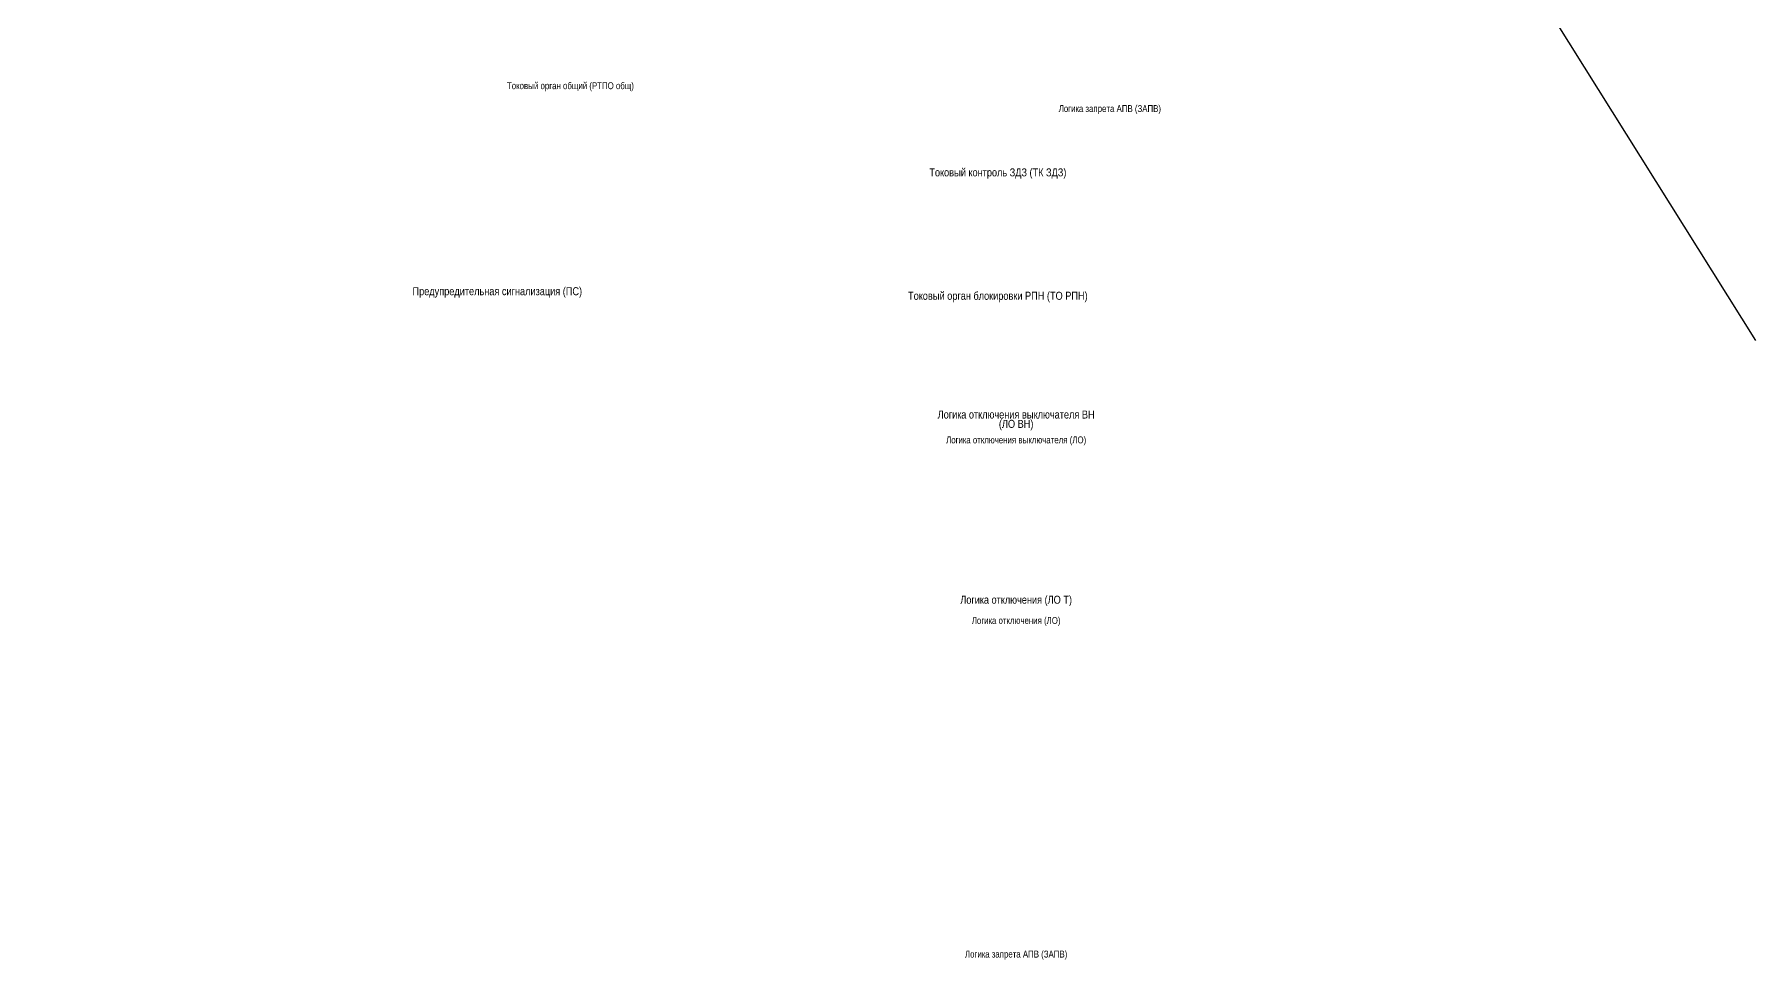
# Model space of a CAD drawing. Header units: millimetres. Extents: x 1491 to 6632, y -558 to 938.
# Drawn here: x 1491 to 2244, y -534 to -129 of the extents above; entities that cross this region are included whole.
import ezdxf

# ---------------------------------------------------------------- set-up
doc = ezdxf.new("R2010")
doc.units = ezdxf.units.MM
doc.styles.add('3.5_Gost_RD', font='ARIALN.TTF', dxfattribs={"height": 3.5})

msp = doc.modelspace()

# ---------------------------------------------------------------- linework, layer by layer
at = {"ltscale": 100}
msp.add_line((1491, 938), (2244, -263), dxfattribs=at)

# ---------------------------------------------------------------- texts
at = {"color": 30, "ltscale": 100, "true_color": 0xf7931d, "attachment_point": 5, "style": '3.5_Gost_RD'}
for s, insert, char_height, width in [('\\pxsm0.7;Токовый орган общий (РТПО общ)', (1725.5, -152), 3, 81), ('\\pxsm0.7;Логика запрета АПВ (ЗАПВ)', (1961.5, -162), 3, 81), ('Предупредительная сигнализация (ПС)', (1693.5, -242), 3.5, 85), ('\\pxsm0.7;Токовый орган блокировки РПН (ТО РПН)', (1912.5, -244), 3.5, 85), ('\\pxsm0.7;Логика отключения выключателя ВН (ЛО ВН)', (1920.5, -298), 3.5, 76.6201), ('\\pxsm0.7;Логика отключения выключателя (ЛО)', (1920.5, -307), 3, 81), ('\\pxsm0.7;Логика отключения (ЛО)', (1920.5, -386), 3, 81), ('\\pxsm0.7;Логика запрета АПВ (ЗАПВ)', (1920.5, -532), 3, 81)]:
    msp.add_mtext(s, dxfattribs=dict(at, insert=insert, char_height=char_height, width=width))
at = {"ltscale": 100, "char_height": 3.5, "width": 85, "attachment_point": 5, "style": '3.5_Gost_RD'}
for s, insert in [('\\pxsm0.7;{\\C30;\\c1938423;Токовый контроль ЗДЗ (ТК ЗДЗ)}', (1912.5, -190)), ('\\pxsm0.7;{\\C30;\\c1938423;Логика отключения (ЛО Т)}', (1920.5, -377))]:
    msp.add_mtext(s, dxfattribs=dict(at, insert=insert))

doc.saveas('drawing.dxf')
